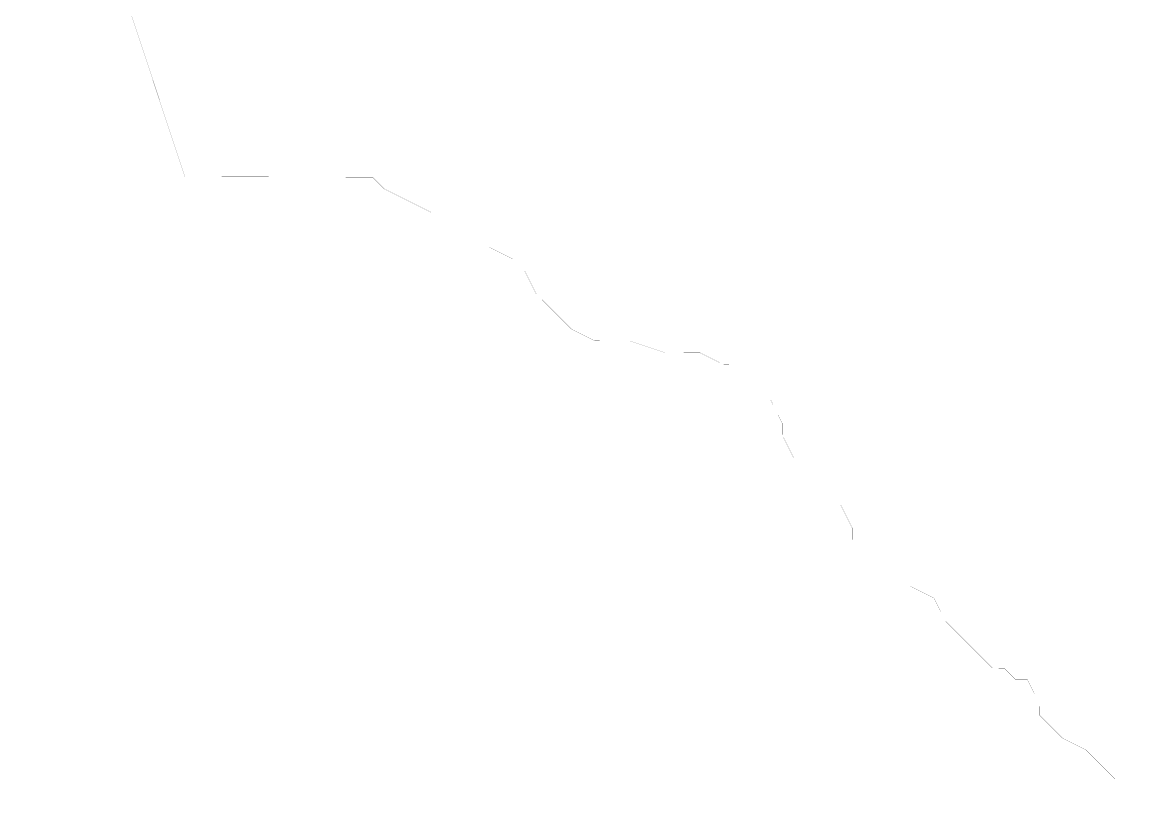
# Model space of a CAD drawing. Header units: metres. Extents: x 561401 to 594056, y 8460144 to 8508504.
# Drawn here: x 576986 to 578745, y 8494602 to 8495844 of the extents above; entities that cross this region are included whole.
import ezdxf

# ---------------------------------------------------------------- set-up
doc = ezdxf.new("R2010")
doc.units = ezdxf.units.M
doc.layers.add('1.2. AFECTADOS BASE GRAFICA SUNARP', color=150, linetype='Continuous')

msp = doc.modelspace()

# ---------------------------------------------------------------- linework, layer by layer
at = {"layer": '1.2. AFECTADOS BASE GRAFICA SUNARP', "color": 64, "linetype": 'Continuous', "lineweight": -3, "const_width": 0.2}
for points in [[(578744.8, 8494598.4), (578744.9, 8494616.8), (578726.4, 8494635.3), (578707.8, 8494653.8), (578689.3, 8494672.3), (578670.8, 8494690.8), (578633.7, 8494709.4), (578615.2, 8494727.9), (578596.7, 8494746.4), (578596.8, 8494764.9), (578578.3, 8494801.8), (578559.7, 8494801.9), (578541.2, 8494820.4), (578522.6, 8494820.5), (578504.1, 8494839), (578485.6, 8494857.5), (578448.6, 8494894.5), (578430.1, 8494931.4), (578393, 8494950), (578374.5, 8494968.5), (578337.4, 8494968.6), (578318.9, 8494987.1), (578300.4, 8495024.1), (578300.5, 8495042.5), (578282, 8495079.5), (578245, 8495116.5), (578207.9, 8495153.5), (578189.5, 8495190.5), (578189.5, 8495208.9), (578171.1, 8495245.9), (578152.6, 8495264.4), (578134, 8495282.9), (578115.5, 8495301.4), (578097, 8495301.5), (578059.9, 8495320), (578041.3, 8495320.1), (578022.7, 8495320.2), (578004.2, 8495320.2), (577948.5, 8495338.8), (577911.4, 8495338.9), (577892.8, 8495339), (577855.7, 8495357.6), (577818.7, 8495394.6), (577800.2, 8495413.1), (577781.7, 8495450), (577763.2, 8495468.5), (577726.1, 8495487.1), (577689.1, 8495524.1), (577670.6, 8495542.6), (577633.4, 8495542.7), (577596.3, 8495561.3), (577559.2, 8495579.9), (577540.7, 8495598.4), (577503.6, 8495598.5), (577466.5, 8495598.6), (577429.3, 8495598.7), (577392.2, 8495598.8), (577355, 8495598.9), (577243.6, 8495599.2), (576985.9, 8496375)], [(576985.9, 8496375), (577243.6, 8495599.2), (577355, 8495598.9), (577392.2, 8495598.8), (577429.3, 8495598.7), (577466.5, 8495598.6), (577503.6, 8495598.5), (577540.7, 8495598.4), (577559.2, 8495579.9), (577596.3, 8495561.3), (577633.4, 8495542.7), (577670.6, 8495542.6), (577689.1, 8495524.1), (577726.1, 8495487.1), (577763.2, 8495468.5), (577781.7, 8495450), (577800.2, 8495413.1), (577818.7, 8495394.6), (577855.7, 8495357.6), (577892.8, 8495339), (577911.4, 8495338.9), (577948.5, 8495338.8), (578004.2, 8495320.2), (578022.7, 8495320.2), (578041.3, 8495320.1), (578059.9, 8495320), (578097, 8495301.5), (578115.5, 8495301.4), (578134, 8495282.9), (578152.6, 8495264.4), (578171.1, 8495245.9), (578189.5, 8495208.9), (578189.5, 8495190.5), (578207.9, 8495153.5), (578245, 8495116.5), (578282, 8495079.5), (578300.5, 8495042.5), (578300.4, 8495024.1), (578318.9, 8494987.1), (578337.4, 8494968.6), (578374.5, 8494968.5), (578393, 8494950), (578430.1, 8494931.4), (578448.6, 8494894.5), (578485.6, 8494857.5), (578504.1, 8494839), (578522.6, 8494820.5), (578541.2, 8494820.4), (578559.7, 8494801.9), (578578.3, 8494801.8), (578596.8, 8494764.9), (578596.7, 8494746.4), (578615.2, 8494727.9), (578633.7, 8494709.4), (578670.8, 8494690.8), (578689.3, 8494672.3), (578707.8, 8494653.8), (578726.4, 8494635.3), (578744.9, 8494616.8), (578744.8, 8494598.4)]]:
    msp.add_lwpolyline(points, dxfattribs=at)

doc.saveas('drawing.dxf')
